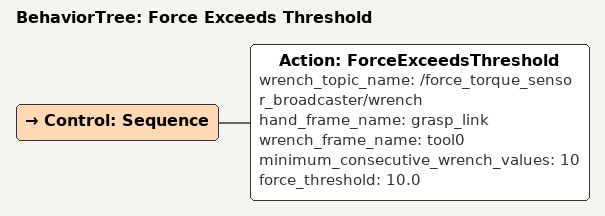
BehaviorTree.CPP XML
<?xml version="1.0" encoding="UTF-8"?>
<root BTCPP_format="4" main_tree_to_execute="Force Exceeds Threshold">
    <BehaviorTree ID="Force Exceeds Threshold" _description="Uses a Force Torque Sensor topic to check if input End Effector force exceeds threshold. This subtree is used to overwrite these values for each package.">
        <Control ID="Sequence">
            <Action ID="ForceExceedsThreshold" wrench_topic_name="/force_torque_sensor_broadcaster/wrench" hand_frame_name="grasp_link" wrench_frame_name="tool0" minimum_consecutive_wrench_values="10" force_threshold="10.0"/>
        </Control>
    </BehaviorTree>
</root>
